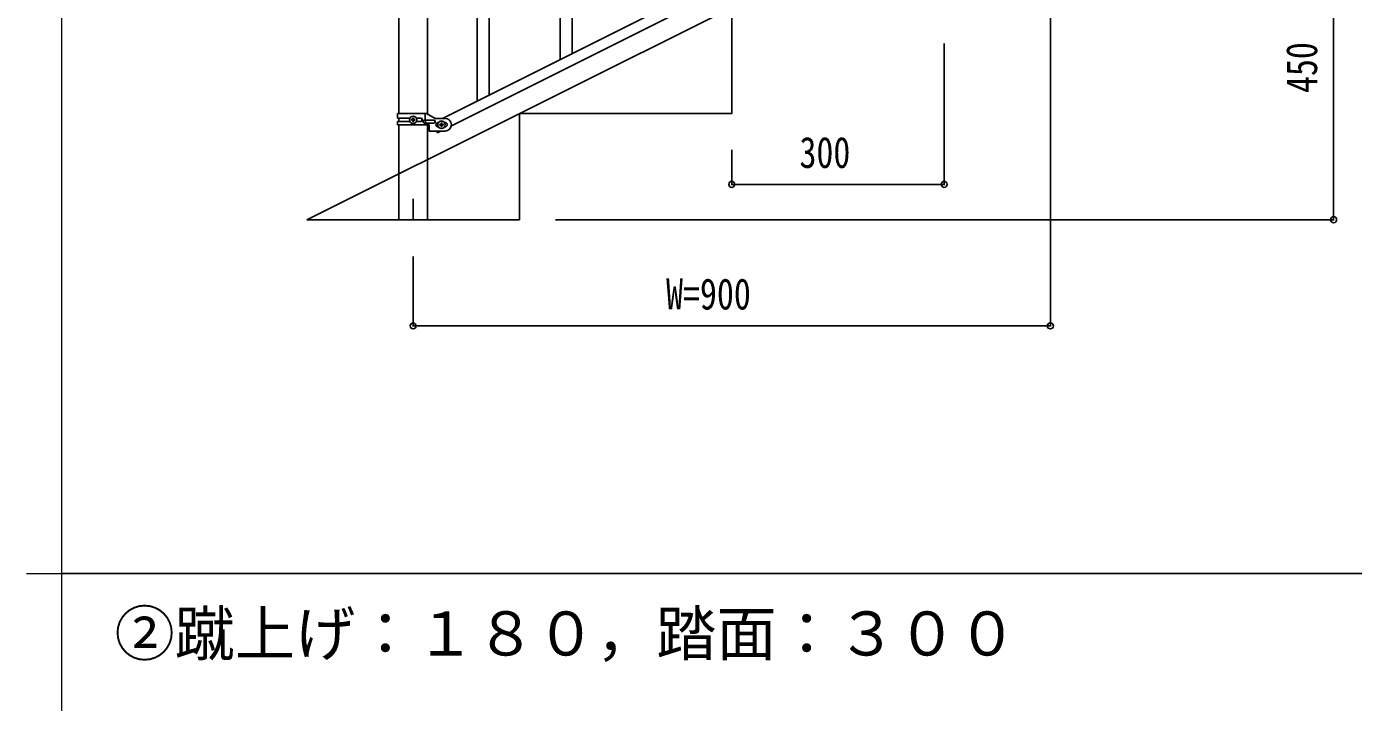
# Model space of a CAD drawing. Units: millimetres, scale not verified. Extents: x -4015 to 4015, y -2862 to 2860.
# Drawn here: x -4015 to -2141, y -22 to 933 of the extents above; entities that cross this region are included whole.
import ezdxf
from ezdxf.enums import TextEntityAlignment as Align

# ---------------------------------------------------------------- set-up
doc = ezdxf.new("R2010")
doc.units = ezdxf.units.MM
doc.header["$LTSCALE"] = 10
for name, color, linetype in [('0-1_USER1', 3, 'Continuous'), ('0-2_YKK_12', 2, 'Continuous'), ('0-3_YKK_A1', 4, 'Continuous'), ('0-4_YKK_D', 6, 'Continuous')]:
    doc.layers.add(name, color=color, linetype=linetype)
doc.layers.add('0-5_YKK_ZWAK', color=92, linetype='Continuous', lineweight=18)
doc.styles.add('ＭＳ ゴシック', font='')
doc.styles.get('ＭＳ ゴシック').set_extended_font_data('MS Gothic')

msp = doc.modelspace()

# ---------------------------------------------------------------- linework, layer by layer
at = {"layer": '0-2_YKK_12'}
msp.add_line((-3469.17, 689.76), (-3469.17, 660.1), dxfattribs=at)
at = {"layer": '0-3_YKK_A1'}
for p, q in [((-3489.42, 1590), (-3489.42, 810.3)), ((-3448.92, 809.5), (-3448.92, 1590)), ((-3261.67, 885.67), (-3261.67, 1245.45)), ((-3244.67, 894.07), (-3244.67, 1245.45)), ((-2623.06, 1205.83), (-3427.95, 803.3)), ((-2610.4, 1195.39), (-3415.29, 792.85)), ((-3619.17, 660.1), (-2719.17, 1110.1)), ((-3361.67, 835.48), (-3361.67, 1083.55)), ((-3378.67, 826.97), (-3378.67, 1058.37)), ((-3491.17, 810.3), (-3450.3, 810.3)), ((-3491.17, 803.8), (-3491.17, 810.3)), ((-3452.2, 800.8), (-3452.2, 810.3)), ((-3450.3, 810.3), (-3438.17, 803.3)), ((-3473.85, 803.8), (-3491.17, 803.8)), ((-3491.17, 794.3), (-3491.17, 798.8)), ((-3473.85, 798.8), (-3491.17, 798.8)), ((-3491.17, 794.3), (-3446.67, 794.3)), ((-3489.42, 803.8), (-3489.42, 798.8)), ((-3489.42, 794.3), (-3489.42, 660.1)), ((-3470.61, 800.82), (-3471.57, 800.82)), ((-3467.73, 801.78), (-3466.77, 801.78)), ((-3458.58, 803.8), (-3464.5, 803.8)), ((-3458.58, 798.8), (-3464.5, 798.8)), ((-3439.97, 800.8), (-3453.05, 800.8)), ((-3439.97, 796.8), (-3453.05, 796.8)), ((-3452.2, 794.3), (-3452.2, 796.8)), ((-3451.65, 796.8), (-3451.65, 800.8)), ((-3448.92, 660.1), (-3448.92, 794.3)), ((-3446.67, 794.3), (-3446.67, 785.3)), ((-3424.17, 803.3), (-3438.17, 803.3)), ((-3434.17, 797.3), (-3433.54, 797.3)), ((-3434.17, 791.3), (-3433.54, 791.3)), ((-3430.61, 794.78), (-3431.57, 794.78)), ((-3427.73, 793.82), (-3426.77, 793.82)), ((-3424.8, 797.3), (-3424.17, 797.3)), ((-3424.8, 791.3), (-3424.17, 791.3)), ((-3424.17, 785.3), (-3446.67, 785.3)), ((-3435.85, 785.3), (-3434.76, 783.12)), ((-3430.4, 785.3), (-3434.76, 783.12)), ((-3965.28, 160.1), (3834.72, 160.1))]:
    msp.add_line(p, q, dxfattribs=at)
for points in [[(-3619.17, 660.1), (-3319.17, 660.1), (-3319.17, 810.1), (-3019.17, 810.1), (-3019.17, 960.1), (-2719.17, 960.1), (-2719.17, 1110.1), (-2419.17, 1110.1)], [(-3471.57, 800.82), (-3471.57, 801.78), (-3470.61, 801.78)], [(-3469.65, 802.74), (-3469.65, 803.7), (-3468.69, 803.7), (-3468.69, 802.74)], [(-3468.69, 799.86), (-3468.69, 798.9), (-3469.65, 798.9), (-3469.65, 799.86)], [(-3466.77, 801.78), (-3466.77, 800.82), (-3467.73, 800.82)], [(-3431.57, 794.78), (-3431.57, 793.82), (-3430.61, 793.82)], [(-3428.69, 795.74), (-3428.69, 796.7), (-3429.65, 796.7), (-3429.65, 795.74)], [(-3429.65, 792.86), (-3429.65, 791.9), (-3428.69, 791.9), (-3428.69, 792.86)], [(-3426.77, 793.82), (-3426.77, 794.78), (-3427.73, 794.78)]]:
    msp.add_lwpolyline(points, dxfattribs=at)
for centre in [(-3469.17, 801.3), (-3429.17, 794.3)]:
    msp.add_circle(centre, 5.3, dxfattribs=at)
for centre, radius, start, end in [((-3470.61, 802.74), 0.96, 270, 0), ((-3470.61, 799.86), 0.96, 0, 90), ((-3467.73, 802.74), 0.96, 180, 270), ((-3467.73, 799.86), 0.96, 90, 180), ((-3459.33, 801.3), 2.5, 270, 90), ((-3458.58, 801.3), 2.5, 270, 90), ((-3453.05, 798.8), 2, 90, 270), ((-3439.97, 798.8), 2, 270, 90), ((-3434.17, 794.3), 3, 90, 270), ((-3430.61, 795.74), 0.96, 270, 0), ((-3430.61, 792.86), 0.96, 0, 90), ((-3427.73, 795.74), 0.96, 180, 270), ((-3427.73, 792.86), 0.96, 90, 180), ((-3424.17, 794.3), 9, 270, 90), ((-3424.17, 794.3), 3, 270, 90)]:
    msp.add_arc(centre, radius, start, end, dxfattribs=at)
at = {"layer": '0-4_YKK_D'}
for p, q in [((-2169.17, 1110.1), (-2169.17, 660.1)), ((-2569.17, 1058.1), (-2569.17, 509.1)), ((-2719.17, 909.1), (-2719.17, 709.1)), ((-3019.17, 759.1), (-3019.17, 709.1)), ((-3019.17, 710.1), (-2719.17, 710.1)), ((-3268.17, 660.1), (-2168.17, 660.1)), ((-3469.17, 608.1), (-3469.17, 509.1)), ((-2569.17, 510.1), (-3469.17, 510.1))]:
    msp.add_line(p, q, dxfattribs=at)
for centre in [(-3019.17, 710.1), (-2719.17, 710.1), (-2169.17, 660.1), (-3469.17, 510.1), (-2569.17, 510.1)]:
    msp.add_circle(centre, 4.25, dxfattribs=at)
at = {"layer": '0-5_YKK_ZWAK', "color": 7}
for p, q in [((-3965.28, -2489.9), (-3965.28, 2810.1)), ((-4015.28, 160.1), (-3965.28, 160.1))]:
    msp.add_line(p, q, dxfattribs=at)

# ---------------------------------------------------------------- texts
at = {"layer": '0-1_USER1', "style": 'ＭＳ ゴシック'}
msp.add_text('②蹴上げ：１８０，踏面：３００', height=62.32, dxfattribs=at).set_placement((-3891, 25.59), align=Align.BOTTOM_LEFT)
at = {"layer": '0-4_YKK_D', "style": 'ＭＳ ゴシック', "width": 0.8}
msp.add_text('450', height=43.99, rotation=90, dxfattribs=at).set_placement((-2179.17, 839.2), align=Align.BOTTOM_LEFT)
for s, p in [('300', (-2923.57, 720.1)), ('W=900', (-3111.97, 520.1))]:
    msp.add_text(s, height=43.99, dxfattribs=at).set_placement(p, align=Align.BOTTOM_LEFT)

doc.saveas('drawing.dxf')
